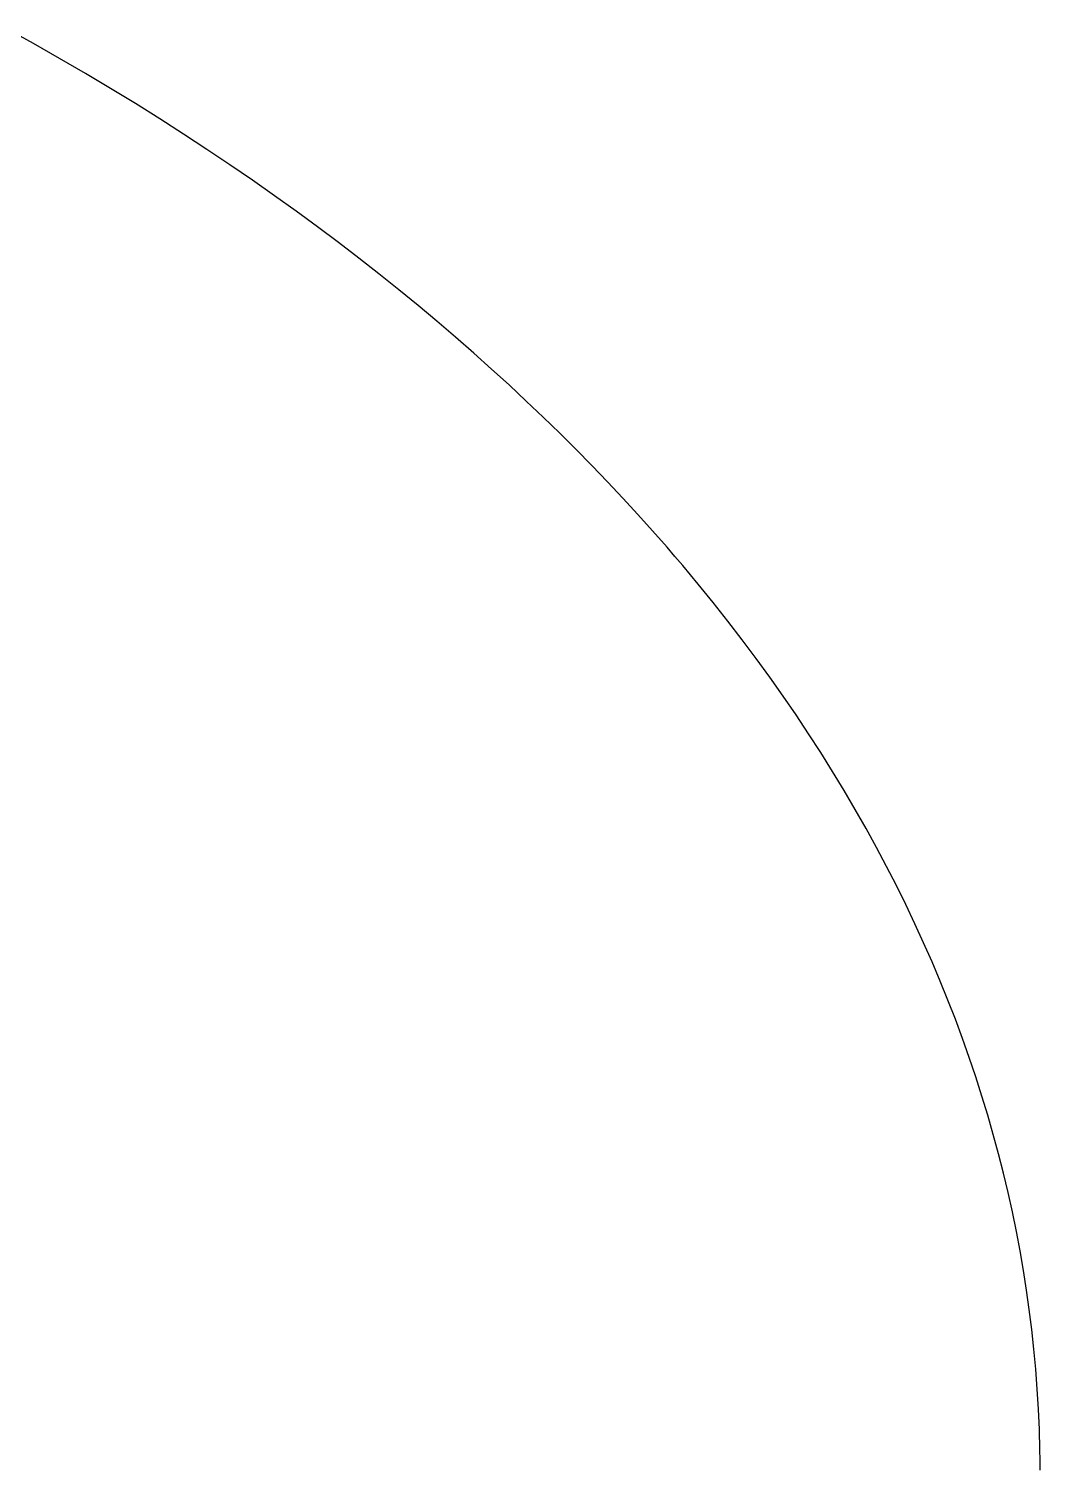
# Model space of a CAD drawing. Extents: x -13345 to 10098, y -1643 to 9113.
# Drawn here: x -8292.249 to -8289.309, y 122.204 to 126.395 of the extents above; entities that cross this region are included whole.
import ezdxf

# ---------------------------------------------------------------- set-up
doc = ezdxf.new("R2010")
doc.units = 0
doc.header["$LTSCALE"] = 192
doc.header["$MEASUREMENT"] = 0
doc.layers.get('0').update_dxf_attribs({"linetype": 'CONTINUOUS'})
doc.layers.add('UTILITIES-PLUMB', color=2, linetype='CONTINUOUS')

# ---------------------------------------------------------------- blocks, each defined once
blk = doc.blocks.new('DrinkingFountain')
blk.add_lwpolyline([(-17.7702, -8.4278), (-17.77, -8.4576), (-17.7695, -8.4873), (-17.7679, -8.5464), (-17.7654, -8.6052), (-17.7619, -8.6636), (-17.7574, -8.7217), (-17.7521, -8.7796), (-17.7458, -8.8372), (-17.7386, -8.8946), (-17.7306, -8.9517), (-17.7216, -9.0087), (-17.7118, -9.0655), (-17.701, -9.1222), (-17.6894, -9.1787), (-17.6769, -9.2351), (-17.6635, -9.2914), (-17.6492, -9.3476), (-17.634, -9.4037), (-17.6179, -9.4597), (-17.6008, -9.5157), (-17.5829, -9.5716), (-17.5641, -9.6274), (-17.5443, -9.6832), (-17.5236, -9.7389), (-17.502, -9.7946), (-17.4794, -9.8502), (-17.4559, -9.9058), (-17.4314, -9.9614), (-17.4059, -10.0169), (-17.3795, -10.0724), (-17.3521, -10.1278), (-17.3237, -10.1833), (-17.2944, -10.2386), (-17.264, -10.2939), (-17.2326, -10.3492), (-17.2002, -10.4043), (-17.1668, -10.4594), (-17.1324, -10.5145), (-17.0969, -10.5694), (-17.0604, -10.6243), (-17.0229, -10.679), (-16.9844, -10.7336), (-16.9448, -10.7881), (-16.9041, -10.8425), (-16.8625, -10.8967), (-16.8198, -10.9508), (-16.776, -11.0046), (-16.7312, -11.0583), (-16.7085, -11.0851), (-16.6854, -11.1118), (-16.6434, -11.1597), (-16.6005, -11.2074), (-16.5568, -11.2549), (-16.5123, -11.3023), (-16.4669, -11.3495), (-16.4206, -11.3966), (-16.3735, -11.4435), (-16.3254, -11.4903), (-16.2763, -11.537), (-16.2264, -11.5836), (-16.1754, -11.63), (-16.1235, -11.6764), (-16.0705, -11.7226), (-16.0165, -11.7688), (-15.9614, -11.8148), (-15.9053, -11.8607), (-15.848, -11.9065), (-15.7896, -11.9522), (-15.7301, -11.9978), (-15.6694, -12.0433), (-15.6076, -12.0886), (-15.5445, -12.1338), (-15.4802, -12.1789), (-15.4147, -12.2238), (-15.3479, -12.2685), (-15.2798, -12.3131), (-15.2104, -12.3575), (-15.1397, -12.4017), (-15.0677, -12.4457), (-14.9943, -12.4895), (-14.9196, -12.5331), (-14.8435, -12.5764), (-14.766, -12.6194)])

msp = doc.modelspace()

# ---------------------------------------------------------------- block references
at = {"layer": 'UTILITIES-PLUMB', "rotation": 180}
msp.add_blockref('DrinkingFountain', (-8307.079, 113.7759), dxfattribs=at)

doc.saveas('drawing.dxf')
